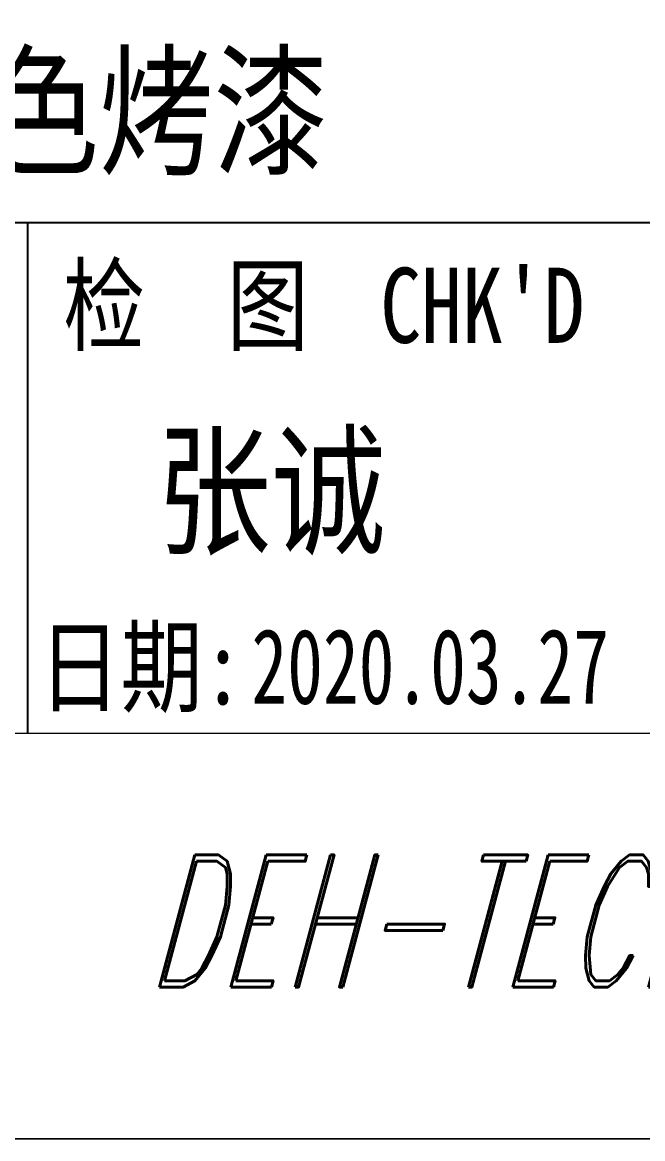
# Model space of a CAD drawing. Header units: millimetres. Extents: x 1333 to 359964, y -52803 to -5704.
# Drawn here: x 178775.65 to 178796.31, y -26401.55 to -26364.38 of the extents above; entities that cross this region are included whole.
import ezdxf
from ezdxf.enums import TextEntityAlignment as Align

# ---------------------------------------------------------------- set-up
doc = ezdxf.new("R2010")
doc.units = ezdxf.units.MM
doc.header["$LTSCALE"] = 0.5
doc.layers.add('图\\M+19E79\\M+195B6\\M+18E9A', color=7, linetype='Continuous')
doc.layers.add('表面处理', color=7, linetype='Continuous')
doc.layers.add('图框', color=7, linetype='Continuous', lineweight=18)
doc.layers.add('标注线', color=3, linetype='Continuous', lineweight=18)
doc.layers.add('打印', color=7, linetype='Continuous', lineweight=15, plot=False)
doc.layers.add('打印-禁用', color=7, linetype='Continuous', lineweight=15, plot=False)
doc.styles.add('国标', font='simfang.ttf', dxfattribs={"width": 0.8})
doc.styles.add('标题\\M+18E9A', font='romand.shx', dxfattribs={"oblique": 10, "bigfont": 'bigfont.shx'})

# ---------------------------------------------------------------- blocks, each defined once
blk = doc.blocks.new('GZDEH零件A3图框V01版')
at = {"layer": '图\\M+19E79\\M+195B6\\M+18E9A', "color": 9}
for p, q in [((3181.99, -1815.961), (3092.49, -1815.961)), ((3135.83, -1815.961), (3135.83, -1832.961)), ((3135.83, -1815.961), (3135.83, -1832.961))]:
    blk.add_line(p, q, dxfattribs=at)
at = {"layer": '图框', "linetype": 'Continuous'}
blk.add_line((2882.49, -1832.961), (3272.49, -1832.961), dxfattribs=at)
at = {"layer": '打印-禁用', "linetype": 'Continuous'}
blk.add_line((2857.49, -1846.461), (3277.49, -1846.461), dxfattribs=at)
at = {"layer": '图\\M+19E79\\M+195B6\\M+18E9A', "color": 9, "style": '国标', "width": 0.8}
for s, p in [('检  图', (3141.11, -1819.96)), ('日期:', (3139.616, -1831.999))]:
    blk.add_text(s, height=2.5, dxfattribs=at).set_placement(p, align=Align.CENTER)
blk.add_text("CHK'D", height=2.5, dxfattribs=at).set_placement((3147.583, -1819.96))
at = {"layer": '图\\M+19E79\\M+195B6\\M+18E9A', "color": 7, "style": '标题\\M+18E9A', "oblique": 15, "width": 0.6}
blk.add_text('DEH-TECH', height=4.4, dxfattribs=at).set_placement((3149.164, -1839.211), align=Align.MIDDLE)
blk = doc.blocks.new('DEH A3')
at = {"layer": '图框'}
blk.add_blockref('GZDEH零件A3图框V01版', (-2857.49, 1846.461), dxfattribs=at)

msp = doc.modelspace()

# ---------------------------------------------------------------- linework, layer by layer
at = {"layer": '打印'}
msp.add_lwpolyline([(178497.48, -26104.55), (178917.48, -26104.55), (178917.48, -26401.55), (178497.48, -26401.55)], close=True, dxfattribs=at)
at = {"layer": '标注线'}
msp.add_line((160574.502, -26401.55), (179981.94, -26401.55), dxfattribs=at)

# ---------------------------------------------------------------- block references
at = {"layer": '图框'}
msp.add_blockref('DEH A3', (178497.48, -26401.55), dxfattribs=at)

# ---------------------------------------------------------------- texts
at = {"layer": '图\\M+19E79\\M+195B6\\M+18E9A', "color": 3, "style": '国标'}
for s, height, width, p in [('张诚', 3.5, 0.8, (178780.118, -26381.734)), ('2020.03.27', 2.5, 0.7, (178783.283, -26387.07))]:
    msp.add_text(s, height=height, dxfattribs=dict(at, width=width)).set_placement(p)
at = {"layer": '表面处理', "color": 3, "style": '国标', "width": 0.8}
msp.add_text('中黄色烤漆', height=3.5, dxfattribs=at).set_placement((178776.294, -26369.098), align=Align.CENTER)

doc.saveas('drawing.dxf')
